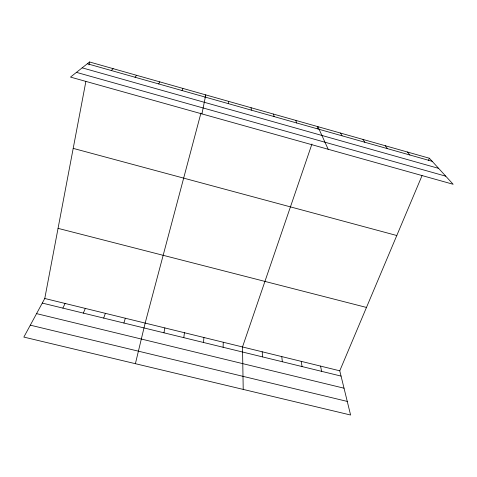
<?xml version="1.0" encoding="UTF-8"?>
<svg xmlns="http://www.w3.org/2000/svg" width="477" height="477" viewBox="0 0 477 477"><rect width="100%" height="100%" fill="white"/><g stroke="black" fill="none" stroke-linecap="round" stroke-linejoin="round"><path stroke-width="0.72" d="M223.111 347.268L223.266 342.242M228.405 103.658L228.519 101.339M203.512 342.48L203.917 337.501M183.794 337.662L184.45 332.725M163.957 332.809L164.863 327.926M422.038 175.631L339.767 370.808L350.595 415.02L23.85 337.09L44.772 298.483L85.854 81.567M89.014 64.878L89.563 61.98L429.372 158.233L453.15 184.277L70.495 77.089L89.563 61.98M201.938 113.914L205.772 94.893L205.027 97.69M135.396 363.695L145.157 323.09L200.948 113.055M123.901 323.024L125.326 318.231M311.946 144.03L242.501 346.958L243.216 389.411M317.181 128.742L317.897 126.655L328.188 149.277M103.688 318.081L105.375 313.341M182.065 90.547L182.864 88.406M83.35 313.115L85.3 308.416M428.525 160.242L429.372 158.233M62.881 308.112L65.099 303.461M158.644 83.922L159.789 81.871M135.045 77.244L136.553 75.288M111.278 70.524L113.144 68.658M30.307 325.171L347.262 401.419M36.568 313.627L344.03 388.206M44.772 298.483L339.767 370.808M42.286 303.08L341.061 376.091M58.057 228.358L366.473 307.444M73.202 148.377L396.792 235.519M82.163 67.841L438.631 168.375M76.457 72.367L445.751 176.174M87.333 63.745L432.174 161.304M407.394 152.008L409.886 154.995M385.261 145.735L387.437 148.645M362.967 139.421L364.827 142.247M340.512 133.059L342.051 135.808M295.788 120.395L296.676 122.971M273.524 114.086L274.084 116.579M320.55 366.097L321.611 371.339M301.22 361.357L302.042 366.557M281.77 356.587L282.348 361.745M251.099 107.736L251.325 110.139M262.195 351.787L262.529 356.903"/></g></svg>
